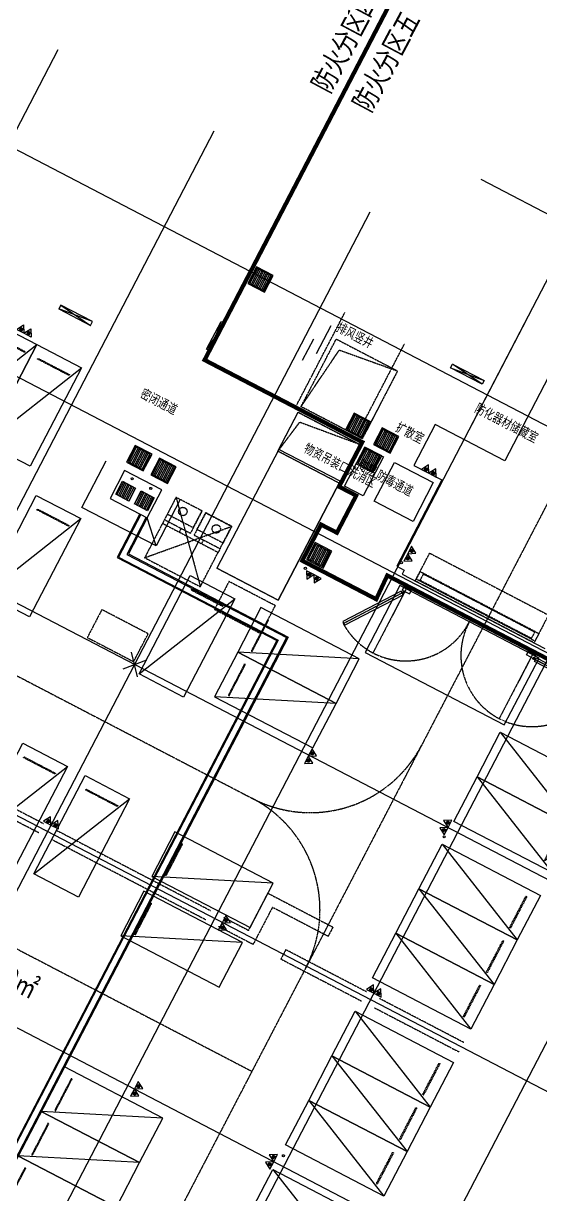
# Model space of a CAD drawing. Extents: x -1466470 to 868515, y -511729 to 1464999.
# Drawn here: x -208660 to -183942, y 190789 to 246741 of the extents above; entities that cross this region are included whole.
import ezdxf
from ezdxf.xclip import XClip

# ---------------------------------------------------------------- set-up
doc = ezdxf.new("R2010")
doc.units = 0
doc.header["$LTSCALE"] = 10
doc.header["$MEASUREMENT"] = 0
doc.header["$XCLIPFRAME"] = 2
for name, pattern in [('X-104 B2平面$0$CENTER', [2, 1.25, -0.25, 0.25, -0.25]), ('X-104 B2平面$0$DOTE', [2.42, 2, -0.2, 0.02, -0.2]), ('X-104 B2平面$1$DASH', [0.35, 0.25, -0.1]), ('梯段6、7$0$DASH', [0.35, 0.25, -0.1])]:
    doc.linetypes.add(name, pattern=pattern)
for name, color, linetype, plot in [('104-6 B2核心筒$0$04-不打印_辅助线', 165, 'Continuous', False), ('X-104 B2平面$0$$0$04-不打印_辅助线', 165, 'Continuous', False), ('X-104 B2平面$0$04-不打印_辅助线', 165, 'Continuous', False)]:
    doc.layers.add(name, color=color, linetype=linetype, plot=plot)
for name, color, linetype in [('EQUIP_消防', 7, 'Continuous'), ('VPIPE-消防', 1, 'Continuous'), ('X-104 B2平面$0$02-TEXT_房间', 7, 'Continuous'), ('X-104 B2平面$0$04-不打印_防火分区', 30, 'Continuous'), ('X-104 B2平面$0$A-I_车位', 185, 'Continuous'), ('X-104 B2平面$0$A-I_车位-流线', 127, 'X-104 B2平面$0$CENTER'), ('X-104 B2平面$0$A-O_防水层', 222, 'Continuous'), ('X-104 B2平面$0$A-SUR_看线', 231, 'Continuous'), ('X-104 B2平面$0$A-TECH_结构', 21, 'Continuous'), ('X-104 B2平面$0$A_AXIS-轴线', 1, 'X-104 B2平面$0$DOTE'), ('X-104 B2平面$0$A_STR-砼墙', 51, 'Continuous'), ('X-104 B2平面$0$DOOR_FIRE', 220, 'Continuous'), ('X-104 B2平面$0$SURFACE', 6, 'Continuous'), ('X-104 B2平面$0$VPIPE-消防', 1, 'Continuous'), ('X-104 B2平面$0$抗爆隔墙', 151, 'Continuous'), ('X-104 B2平面$0$集水坑&', 6, 'Continuous'), ('X-104 B2平面$1$A-C_门', 150, 'Continuous'), ('X-104 B2平面$1$集水坑&', 6, 'Continuous'), ('梯段6、7$0$A-E_楼梯', 171, 'Continuous')]:
    doc.layers.add(name, color=color, linetype=linetype)
doc.layers.get('X-104 B2平面$0$$0$04-不打印_辅助线').off()
doc.styles.add('X-104 B2平面$0$_TCH_SPACE', font='ros.shx', dxfattribs={"width": 0.75, "height": 5, "bigfont": 'jd.shx'})
doc.styles.add('X-104 B2平面$0$Arial', font='arial.ttf', dxfattribs={"width": 0.75, "height": 2.5})
pattern_1 = [(180, (-432649.534, -553252.195), (-7e-15, -79.375), [])]
pattern_2 = [(180, (350, -250), (-7e-15, -79.375), [])]

# ---------------------------------------------------------------- blocks, each defined once
blk = doc.blocks.new('X-104 B2平面$0$A$C51037562')
at = {"layer": 'X-104 B2平面$0$集水坑&'}
h = blk.add_hatch(dxfattribs=at)
h.set_pattern_fill('ANSI31', color=256, scale=50, angle=135)
h.set_pattern_definition(pattern_1)
h.paths.add_polyline_path([(-850, 850), (-50, 850), (-50, 50), (-850, 50)])
for points in [[(-900, 900), (0, 900), (0, 0), (-900, 0)], [(-850, 850), (-50, 850), (-50, 50), (-850, 50)]]:
    blk.add_lwpolyline(points, close=True, dxfattribs=at)
blk = doc.blocks.new('$TWTSYS$00000546')
h = blk.add_hatch()
h.set_pattern_fill('ANSI31', color=256, scale=200, style=0)
h.set_pattern_definition([(45, (-38543.802, -6670.83), (-17.67767, 17.67767), [])])
h.paths.add_polyline_path([(-65, 174), (65, 174), (65, 44), (-65, 44)])
for points in [[(0, 344), (-198, 0), (198, 0)], [(-65, 174), (65, 174), (65, 44), (-65, 44)]]:
    blk.add_lwpolyline(points, close=True)
blk = doc.blocks.new('X-104 B2平面$0$12ddddddj')
at = {"layer": 'X-104 B2平面$0$集水坑&', "linetype": 'Continuous'}
h = blk.add_hatch(dxfattribs=at)
h.set_pattern_fill('ANSI31', color=256, scale=50, angle=135)
h.set_pattern_definition(pattern_2)
h.paths.add_polyline_path([(3014056, 294593), (3014756, 294593), (3014756, 293893), (3014056, 293893)])
h.paths.add_polyline_path([(3014056, 293593), (3014756, 293593), (3014756, 292893), (3014056, 292893)])
for points in [[(3015056, 294743), (3013556, 294743), (3013556, 292743), (3015056, 292743)], [(3014056, 294593), (3014756, 294593), (3014756, 293893), (3014056, 293893)], [(3014056, 293593), (3014756, 293593), (3014756, 292893), (3014056, 292893)]]:
    blk.add_lwpolyline(points, close=True, dxfattribs=at)
for centre in [(3013736, 294243), (3013736, 293243)]:
    blk.add_circle(centre, 50, dxfattribs=at)
blk = doc.blocks.new('104-6 B2核心筒$0$1f结构')
at = {"layer": '104-6 B2核心筒$0$04-不打印_辅助线'}
for p, q in [((-400, -450), (400, 450)), ((-400, 450), (400, -450))]:
    blk.add_line(p, q, dxfattribs=at)
at = {"layer": 'Defpoints'}
for p, q in [((-400, -450), (400, 450)), ((-400, 450), (400, -450))]:
    blk.add_line(p, q, dxfattribs=at)
blk = doc.blocks.new('104-6 B2核心筒')
at = {"xscale": -1}
blk.add_blockref('104-6 B2核心筒$0$1f结构', (109800, 37200), dxfattribs=at)
blk = doc.blocks.new('X-104 B2平面$0$jgfd')
blk.add_lwpolyline([(5300, -1200), (0, -1200), (0, 1200), (5300, 1200), (5300, -1200), (0, 1200)])
at = {"linetype": 'X-104 B2平面$1$DASH', "ltscale": 0.001}
blk.add_lwpolyline([(550, -850), (550, 850), (600, 850), (600, -850)], close=True, dxfattribs=at)
blk = doc.blocks.new('*U2230')
at = {"linetype": 'X-104 B2平面$1$DASH'}
for p, q in [((-200, -500), (-200, -100)), ((0, -100), (-200, -100)), ((0, -500), (-200, -500)), ((6000, -100), (6200, -100)), ((6000, -500), (6200, -500)), ((6200, -500), (6200, -100))]:
    blk.add_line(p, q, dxfattribs=at)
blk.add_lwpolyline([(6200, 0), (-200, 0), (-200, -1500), (6200, -1500)], close=True, dxfattribs=at)
for points in [[(6000, -100), (0, -100)], [(0, -100), (0, -500)], [(6000, -130), (0, -130)], [(6000, -470), (0, -470)], [(6000, -500), (0, -500)], [(6000, -100), (6000, -500)]]:
    blk.add_lwpolyline(points, dxfattribs=at)
blk = doc.blocks.new('梯段6、7')
at = {"color": 8, "linetype": '梯段6、7$0$DASH'}
for centre, radius, start, end in [((49800, 3400), 1350, 0, 180), ((49800, -6700), 1350, 0, 180), ((49800, -9820), 1350, 180, 0), ((49800, -16500), 1350, 0, 180), ((49800, -19820), 1350, 180, 0), ((20965, -27260), 1650, 0, 180), ((49800, -27020), 1350, 0, 180), ((20965, -29600), 1650, 180, 0), ((49800, -29880), 1350, 180, 0), ((49800, -57378), 1350, 0, 180), ((20965, -58198), 1650, 0, 180), ((49800, -59458), 1350, 180, 0), ((20965, -60358), 1650, 180, 0), ((20965, -68018), 1650, 0, 180), ((49800, -67528), 1350, 0, 180), ((20965, -70358), 1650, 180, 0), ((49800, -70128), 1350, 180, 0), ((49800, -79978), 1350, 180, 0)]:
    blk.add_arc(centre, radius, start, end, dxfattribs=at)
at = {"layer": 'Defpoints'}
for points in [[(44800, 6850), (54800, 6850), (54800, -3150), (44800, -3150)], [(51150, 4950), (48450, 4950), (48450, -1150), (51150, -1150)], [(44800, -3150), (54800, -3150), (54800, -13150), (44800, -13150)], [(51150, -5150), (48450, -5150), (48450, -11250), (51150, -11250)], [(44800, -13150), (54800, -13150), (54800, -23150), (44800, -23150)], [(51150, -15150), (48450, -15150), (48450, -21250), (51150, -21250)], [(15665, -23150), (25665, -23150), (25665, -33150), (15665, -33150)], [(44800, -23150), (54800, -23150), (54800, -33150), (44800, -33150)], [(19315, -24850), (22615, -24850), (22615, -31250), (19315, -31250)], [(48450, -25150), (51150, -25150), (51150, -31250), (48450, -31250)], [(15665, -53908), (25665, -53908), (25665, -63908), (15665, -63908)], [(44800, -53908), (54800, -53908), (54800, -63908), (44800, -63908)], [(19315, -55608), (22615, -55608), (22615, -62008), (19315, -62008)], [(51150, -55908), (48450, -55908), (48450, -62008), (51150, -62008)], [(15665, -63908), (25665, -63908), (25665, -73908), (15665, -73908)], [(44800, -63908), (54800, -63908), (54800, -73908), (44800, -73908)], [(19315, -65608), (22615, -65608), (22615, -72008), (19315, -72008)], [(51150, -65908), (48450, -65908), (48450, -72008), (51150, -72008)], [(15665, -73908), (25665, -73908), (25665, -83908), (15665, -83908)], [(44800, -73908), (54800, -73908), (54800, -83908), (44800, -83908)], [(19315, -75608), (22615, -75608), (22615, -82008), (19315, -82008)], [(51150, -75908), (48450, -75908), (48450, -82008), (51150, -82008)]]:
    blk.add_lwpolyline(points, close=True, dxfattribs=at)
for points in [[(47328, -61608), (52128, -61608)], [(47328, -71608), (52128, -71608)], [(47328, -81608), (52128, -81608)]]:
    blk.add_lwpolyline(points, dxfattribs=at)
at = {"layer": '梯段6、7$0$A-E_楼梯'}
for p, q in [((49850, -16500), (49750, -16500)), ((49750, -16700), (49750, -16500)), ((49850, -18517), (49850, -16500)), ((49850, -16500), (51150, -16500)), ((49850, -16760), (51150, -16760)), ((49910, -16700), (49910, -16500)), ((49910, -16500), (51150, -16500)), ((51150, -17893), (51150, -16700)), ((49850, -17020), (51150, -17020)), ((49850, -17280), (51150, -17280)), ((49850, -17540), (51150, -17540)), ((49850, -17800), (51150, -17800)), ((50553, -18179), (51150, -17893)), ((49850, -18060), (50801, -18060)), ((49850, -18517), (50409, -18248)), ((49850, -18320), (50259, -18320)), ((49850, -18627), (50429, -18350)), ((50429, -18350), (50396, -18174)), ((50396, -18174), (50588, -18362)), ((50588, -18362), (50553, -18179)), ((50573, -18281), (51150, -18003)), ((50616, -18260), (51150, -18260)), ((51150, -19820), (51150, -18003)), ((49850, -19820), (49850, -18627)), ((49850, -18780), (51150, -18780)), ((50074, -18520), (51150, -18520)), ((49850, -19040), (51150, -19040)), ((49850, -19300), (51150, -19300)), ((49850, -19560), (51150, -19560)), ((49750, -19820), (49853, -19820)), ((49850, -19820), (51150, -19820)), ((49750, -27020), (49850, -27020)), ((65868, -53275), (106225, -53275)), ((66772, -53643), (68592, -54825)), ((66707, -53743), (68846, -55133)), ((66839, -56653), (68977, -55263)), ((65910, -56514), (63784, -56514)), ((66572, -56634), (63784, -56634)), ((66542, -56514), (65910, -56514)), ((66542, -56677), (68846, -58173)), ((66772, -56683), (68592, -57865)), ((66802, -59525), (64634, -59525)), ((66792, -59525), (106225, -59525)), ((49690, -78442), (49690, -77318)), ((49690, -77318), (49910, -77318)), ((49750, -78418), (49750, -77378)), ((49750, -77378), (49850, -77378)), ((49850, -77378), (49850, -80038)), ((49910, -77318), (49910, -80038)), ((48450, -80108), (48450, -80048)), ((49910, -80038), (49850, -80038))]:
    blk.add_line(p, q, dxfattribs=at)
for points in [[(49690, -19880), (49910, -19880), (49910, -16440), (49690, -16440), (49690, -19880)], [(49690, -29360), (49690, -26960), (49910, -26960), (49910, -29880)], [(51150, -29880), (51150, -29620)], [(66542, -53444), (66542, -53275), (66154, -53275)], [(66542, -53305), (66542, -53705), (66342, -53705), (66342, -53305)], [(68882, -54964), (68882, -54795), (68622, -54795), (68622, -54626), (68362, -54626), (68362, -54457), (68102, -54457), (68102, -54288), (67842, -54288), (67842, -54119), (67582, -54119), (67582, -53950), (67322, -53950), (67322, -53781), (67062, -53781), (67062, -53613), (66802, -53613), (66802, -53444), (66542, -53444)], [(68852, -54964), (68852, -54825), (68592, -54825), (68592, -54656), (68332, -54656), (68332, -54487), (68072, -54487), (68072, -54318), (67812, -54318), (67812, -54149), (67552, -54149), (67552, -53980), (67292, -53980), (67292, -53811), (67032, -53811), (67032, -53643), (66772, -53643), (66772, -53474), (66542, -53474)], [(66802, -56484), (66802, -56315), (67062, -56315), (67062, -56146), (67322, -56146), (67322, -55977), (67582, -55977), (67582, -55808), (67842, -55808), (67842, -55640), (68102, -55640), (68102, -55471), (68362, -55471), (68362, -55302), (68622, -55302), (68622, -55133), (68882, -55133), (68882, -54964), (69142, -54964)], [(66832, -56484), (66832, -56345), (67092, -56345), (67092, -56176), (67352, -56176), (67352, -56007), (67612, -56007), (67612, -55838), (67872, -55838), (67872, -55670), (68132, -55670), (68132, -55501), (68392, -55501), (68392, -55332), (68652, -55332), (68652, -55163), (68912, -55163), (68912, -54994), (69142, -54994)], [(69112, -54994), (69112, -55394), (68912, -55394), (68912, -54994)], [(68882, -58004), (68882, -57835), (68622, -57835), (68622, -57667), (68362, -57667), (68362, -57498), (68102, -57498), (68102, -57329), (67842, -57329), (67842, -57160), (67582, -57160), (67582, -56991), (67322, -56991), (67322, -56822), (67062, -56822), (67062, -56653), (66802, -56653), (66802, -56484), (66542, -56484)], [(68852, -58004), (68852, -57865), (68592, -57865), (68592, -57697), (68332, -57697), (68332, -57528), (68072, -57528), (68072, -57359), (67812, -57359), (67812, -57190), (67552, -57190), (67552, -57021), (67292, -57021), (67292, -56852), (67032, -56852), (67032, -56683), (66772, -56683), (66772, -56514), (66542, -56514)], [(66772, -56514), (66772, -56914), (66572, -56914), (66572, -56514)], [(66802, -59525), (66802, -59356), (67062, -59356), (67062, -59187), (67322, -59187), (67322, -59018), (67582, -59018), (67582, -58849), (67842, -58849), (67842, -58680), (68102, -58680), (68102, -58511), (68362, -58511), (68362, -58342), (68622, -58342), (68622, -58173), (68882, -58173), (68882, -58004), (69142, -58004)]]:
    blk.add_lwpolyline(points, dxfattribs=at)
for p in [(66792, -53444), (66792, -53613), (66792, -53781), (66792, -53950), (66792, -54119), (66792, -54288), (66792, -54457), (66792, -54626), (66792, -54795), (66792, -54964), (66792, -55133), (66792, -55302), (66792, -55471), (66792, -55640), (66792, -55808), (66792, -55977), (66792, -56146), (66792, -56315), (66792, -56484), (66792, -56653), (66792, -56822), (66792, -56991), (66792, -57160), (66792, -57329), (66792, -57498), (66792, -57667), (66792, -57835), (66792, -58004), (66792, -58173), (66792, -58342), (66792, -58511), (66792, -58680), (66792, -58849), (66792, -59018), (66792, -59187), (66792, -59356)]:
    blk.add_point(p, dxfattribs=at)
blk = doc.blocks.new('X-104 B2平面$1$A$C51037562')
at = {"layer": 'X-104 B2平面$1$集水坑&'}
h = blk.add_hatch(dxfattribs=at)
h.set_pattern_fill('ANSI31', color=256, scale=50, angle=135)
h.set_pattern_definition(pattern_1)
h.paths.add_polyline_path([(-850, 850), (-50, 850), (-50, 50), (-850, 50)])
for points in [[(-900, 900), (0, 900), (0, 0), (-900, 0)], [(-850, 850), (-50, 850), (-50, 50), (-850, 50)]]:
    blk.add_lwpolyline(points, close=True, dxfattribs=at)
blk = doc.blocks.new('X-104 B2平面$1$12ddddddj')
at = {"layer": 'X-104 B2平面$1$集水坑&', "linetype": 'Continuous'}
h = blk.add_hatch(dxfattribs=at)
h.set_pattern_fill('ANSI31', color=256, scale=50, angle=135)
h.set_pattern_definition(pattern_2)
h.paths.add_polyline_path([(3014056, 294593), (3014756, 294593), (3014756, 293893), (3014056, 293893)])
h.paths.add_polyline_path([(3014056, 293593), (3014756, 293593), (3014756, 292893), (3014056, 292893)])
for points in [[(3015056, 294743), (3013556, 294743), (3013556, 292743), (3015056, 292743)], [(3014056, 294593), (3014756, 294593), (3014756, 293893), (3014056, 293893)], [(3014056, 293593), (3014756, 293593), (3014756, 292893), (3014056, 292893)]]:
    blk.add_lwpolyline(points, close=True, dxfattribs=at)
for centre in [(3013736, 294243), (3013736, 293243)]:
    blk.add_circle(centre, 50, dxfattribs=at)
blk = doc.blocks.new('X-104 B2平面$0$A$C227C2D31')
at = {"color": 6, "linetype": 'X-104 B2平面$1$DASH'}
for p, q in [((1655, 4431), (3153, 270)), ((3296, 3577), (1911, 916)), ((3473, 3485), (2827, 2243)), ((3473, 3485), (3296, 3577)), ((3473, 3485), (3473, 3485)), ((4538, 2931), (270, 1770)), ((3891, 1689), (2827, 2243)), ((3058, 2687), (2880, 2779)), ((2735, 2066), (2088, 824)), ((2504, 1622), (2326, 1715)), ((3799, 1512), (2735, 2066)), ((2088, 824), (1911, 916))]:
    blk.add_line(p, q, dxfattribs=at)
for points in [[(3296, 3577), (1655, 4431), (270, 1770), (1911, 916)], [(3891, 1689), (4538, 2931), (3473, 3485)], [(2088, 824), (3153, 270), (3799, 1512)]]:
    blk.add_lwpolyline(points, dxfattribs=at)
for points in [[(3739, 3346), (3093, 2105), (3891, 1689), (4538, 2931)], [(2354, 685), (3001, 1927), (3799, 1512), (3153, 270)]]:
    blk.add_lwpolyline(points, close=True, dxfattribs=at)
for centre in [(3862, 2606), (3030, 1010)]:
    blk.add_circle(centre, 200, dxfattribs=at)
blk = doc.blocks.new('X-104 B2平面$0$A$C75E32CB1')
at = {"layer": 'X-104 B2平面$0$A-SUR_看线'}
for p, q in [((98, 0), (98, 1291)), ((68, 159), (68, 9)), ((128, 159), (128, 9))]:
    blk.add_line(p, q, dxfattribs=at)
blk.add_lwpolyline([(196, 159), (196, 3309), (0, 3309), (0, 159)], close=True, dxfattribs=at)
at = {"layer": 'X-104 B2平面$0$A_AXIS-轴线'}
blk.add_line((98, 9), (98, 3309), dxfattribs=at)
blk = doc.blocks.new('X-104 B2平面$0$A$C026855F6')
at = {"layer": 'X-104 B2平面$0$VPIPE-消防', "linetype": 'Continuous'}
for centre in [(-154353, -58104), (-149768, -57833), (-147719, -70931), (-155403, -86165)]:
    blk.add_circle(centre, 50, dxfattribs=at)
blk = doc.blocks.new('X-104 B2平面$0$A$C38076355')
at = {"layer": 'Defpoints'}
for p, q in [((138491, -71335), (197662, 42331)), ((145942, -75214), (205113, 38453)), ((153393, -79092), (212564, 34574)), ((187308, -41229), (51418, 29511)), ((200329, -16216), (117571, 26866)), ((183152, -49212), (47262, 21527)), ((195896, -24731), (113138, 18350)), ((124400, -42529), (153758, 13868)), ((191464, -33246), (108706, 9835)), ((131851, -46407), (161209, 9989)), ((204485, -8233), (173972, 7652)), ((139302, -50286), (168660, 6111))]:
    blk.add_line(p, q, dxfattribs=at)
blk = doc.blocks.new('X-104 B2平面')
at = {"layer": 'X-104 B2平面$0$04-不打印_辅助线'}
for points in [[(13610, 249604), (4375, 231863), (1048, 233595), (32, 231643), (1366, 230949), (-782, 226824), (-431, 226645), (-531, 226449), (6298, 222895)], [(-9, 228959), (-1871, 229929), (-902, 231791), (961, 230822), (-9, 228959)]]:
    blk.add_lwpolyline(points, dxfattribs=at)
for points in [[(-5499, 234185), (-2572, 232661), (-3542, 230798), (-6469, 232322)], [(6013, 222442), (-639, 225905), (-2301, 222712), (4351, 219249)]]:
    blk.add_lwpolyline(points, close=True, dxfattribs=at)
at = {"layer": 'X-104 B2平面$0$04-不打印_防火分区', "linetype": 'X-104 B2平面$1$DASH', "const_width": 200}
blk.add_lwpolyline([(16773, 217010), (-1239, 226386), (-1769, 225253), (-5302, 227092), (-4403, 228818), (-3647, 228429), (-2724, 230203), (-3540, 230628), (-2432, 232757), (-9971, 236682), (-1047, 253825)], dxfattribs=at)
at = {"layer": 'X-104 B2平面$0$A-I_车位-流线', "linetype": 'X-104 B2平面$0$CENTER'}
for p, q in [((15043, 246402), (-12603, 193295)), ((-55074, 227354), (-7708, 202697)), ((-22982, 223697), (-7686, 215734))]:
    blk.add_line(p, q, dxfattribs=at)
for centre, start, end in [((-4915, 221056), 242.5, 332.5), ((-10456, 210412), 332.5, 62.5)]:
    blk.add_arc(centre, 6000, start, end, dxfattribs=at)
at = {"layer": 'X-104 B2平面$0$A-O_防水层'}
blk.add_lwpolyline([(-3276, 230660), (-2306, 232522), (-2306, 232522), (-1419, 232061), (-2389, 230198), (-3276, 230660)], dxfattribs=at)
at = {"layer": 'X-104 B2平面$0$A-SUR_看线'}
for p, q in [((5426, 238648), (2796, 233596)), ((-394, 225626), (-990, 224482)), ((5638, 222487), (5042, 221342))]:
    blk.add_line(p, q, dxfattribs=at)
for points in [[(-16839, 239299), (-16931, 239121), (-15423, 238336), (-15331, 238514), (-16839, 239299), (-15423, 238336), (-15331, 238514), (-16931, 239121)], [(-9696, 237102), (-9874, 237195), (-9181, 238525), (-9004, 238433), (-9696, 237102), (-9181, 238525), (-9004, 238433), (-9874, 237195)], [(1786, 236311), (1878, 236488), (3386, 235703), (3385, 235702), (3295, 235524), (1785, 236310), (3386, 235703), (3295, 235524), (1878, 236488)]]:
    blk.add_lwpolyline(points, dxfattribs=at)
for points in [[(-86, 225677), (-440, 225861), (-531, 225687), (-176, 225503)], [(5503, 222768), (5857, 222583), (5767, 222409), (5412, 222594)]]:
    blk.add_lwpolyline(points, close=True, dxfattribs=at)
at = {"layer": 'X-104 B2平面$0$A-SUR_看线', "linetype": 'X-104 B2平面$1$DASH'}
for centre, radius, start, end in [((-353, 225705), 3400, 208.4473, 334.4366), ((5676, 222564), 3398, 150.5277, 334.188)]:
    blk.add_arc(centre, radius, start, end, dxfattribs=at)
at = {"layer": 'X-104 B2平面$0$A-TECH_结构', "linetype": 'X-104 B2平面$1$DASH'}
for points in [[(-3677, 237682), (-750, 236158), (-2434, 232925), (-5361, 234449)], [(-3530, 237158), (-751, 236158), (-2434, 232927), (-5361, 234451)]]:
    blk.add_lwpolyline(points, close=True, dxfattribs=at)
for points in [[(-5499, 234183), (-2572, 232659), (-3542, 230797), (-6469, 232320), (-5499, 234183)], [(-6469, 232322), (-5420, 233714), (-2572, 232661)]]:
    blk.add_lwpolyline(points, dxfattribs=at)
at = {"layer": 'X-104 B2平面$0$A_AXIS-轴线'}
for p, q in [((-398, 225618), (-1922, 222691)), ((-307, 225792), (-398, 225618)), ((5634, 222478), (4110, 219551)), ((5724, 222652), (5634, 222478))]:
    blk.add_line(p, q, dxfattribs=at)
at = {"layer": 'X-104 B2平面$0$A_STR-砼墙', "linetype": 'X-104 B2平面$1$DASH'}
for p, q in [((-5555, 234552), (-3270, 238943)), ((-2700, 233065), (-414, 237456))]:
    blk.add_line(p, q, dxfattribs=at)
at = {"layer": 'X-104 B2平面$0$抗爆隔墙', "linetype": 'X-104 B2平面$1$DASH'}
for points in [[(-24498, 218094), (-17669, 214537)], [(-17897, 214090), (-24727, 217645)], [(-9914, 209934), (-17276, 213766)], [(-17047, 214214), (-9686, 210380)], [(-9065, 210057), (-7866, 209432), (-6943, 211206), (-3839, 209589), (-4069, 209145), (-6730, 210531), (-7654, 208757), (-9293, 209611)], [(-2237, 206498), (-6093, 208506), (-6324, 208063), (-2464, 206053)], [(2421, 204072), (-1616, 206175)], [(-1843, 205729), (2190, 203628)]]:
    blk.add_lwpolyline(points, dxfattribs=at)
at = {"layer": 'X-104 B2平面$1$A-C_门'}
for p, q in [((-4622, 236995), (-3929, 238326)), ((-4770, 237684), (-5301, 236664)), ((-1533, 234657), (-2224, 233329))]:
    blk.add_line(p, q, dxfattribs=at)
at = {"layer": 'X-104 B2平面$1$集水坑&', "linetype": 'Continuous'}
blk.add_line((-12287, 227795), (-12712, 229143), dxfattribs=at)
for points in [[(-11132, 230012), (-12287, 227795), (-15835, 229642), (-14680, 231859)], [(-12272, 229987), (-12273, 229987)], [(-12296, 229943), (-12296, 229943)], [(-13066, 229329), (-14152, 227244), (-6523, 223273), (-24208, 189302)], [(-13022, 229306), (-14085, 227265), (-6456, 223294), (-24163, 189279)], [(-12756, 229168), (-12756, 229168), (-13680, 227393), (-6051, 223421), (-23897, 189140)], [(-12712, 229145), (-12712, 229145), (-13613, 227414), (-5984, 223443), (-23853, 189117)]]:
    blk.add_lwpolyline(points, dxfattribs=at)
at = {"layer": 'X-104 B2平面$1$集水坑&', "linetype": 'X-104 B2平面$1$DASH'}
for points in [[(-8807, 226098), (-9499, 224768), (-7282, 223613), (-6589, 224944)], [(-14883, 224755), (-15576, 223425), (-13359, 222270), (-12666, 223601)]]:
    blk.add_lwpolyline(points, close=True, dxfattribs=at)
at = {"linetype": 'X-104 B2平面$0$CENTER', "rotation": 332.499102747414}
blk.add_blockref('104-6 B2核心筒', (-127888, 239836), dxfattribs=at)
ref = blk.add_blockref('梯段6、7', (11357, 308393), dxfattribs=dict(rotation=332.499102747414))
XClip(ref).set_block_clipping_path([(19315.4797079867, -82008.1299662269), (22615.4797079966, -75608.1299662269)])
at = {"layer": 'X-104 B2平面$0$$0$04-不打印_辅助线'}
blk.add_blockref('X-104 B2平面$0$A$C38076355', (-170720, 237648), dxfattribs=at)
at = {"layer": 'X-104 B2平面$0$A-I_车位'}
for p, rotation in [((-19052, 237970), 242.5000000001566), ((-16923, 236862), 242.5000000001566), ((-16952, 229661), 242.5000000001566), ((-9589, 225829), 242.5000000001566), ((8310, 215384), 152.5000000001624), ((-17592, 217819), 242.5000000001566), ((-14621, 216273), 242.5000000001566), ((7202, 213255), 152.5000000001624), ((5528, 210040), 152.5000000001624), ((4420, 207911), 152.5000000001624), ((3312, 205782), 152.5000000001624), ((1372, 202057), 152.5000000001624), ((264, 199928), 152.5000000001624), ((-844, 197799), 152.5000000001624), ((-2568, 194497), 152.5000000001624)]:
    blk.add_blockref('X-104 B2平面$0$jgfd', p, dxfattribs=dict(at, rotation=rotation))
at = {"layer": 'X-104 B2平面$0$A-I_车位', "xscale": -1}
for p, rotation in [((-7834, 223788), 152.5000000001634), ((-8942, 221659), 152.5000000001634), ((-11944, 213076), 152.500000000127), ((-13422, 210237), 152.500000000127), ((-17227, 201846), 152.500000000127), ((-18335, 199717), 152.500000000127), ((-19443, 197588), 152.500000000127)]:
    blk.add_blockref('X-104 B2平面$0$jgfd', p, dxfattribs=dict(at, rotation=rotation))
at = {"layer": 'X-104 B2平面$0$A-SUR_看线'}
blk.add_blockref('X-104 B2平面$0$A$C026855F6', (149199, 284830), dxfattribs=at)
at = {"layer": 'X-104 B2平面$0$A-SUR_看线', "rotation": 117.4999999988455}
blk.add_blockref('X-104 B2平面$0$A$C75E32CB1', (-344, 225536), dxfattribs=at)
at = {"layer": 'X-104 B2平面$0$A-SUR_看线', "extrusion": (0, 0, -1), "zscale": -1, "rotation": 117.5000000011544}
blk.add_blockref('X-104 B2平面$0$A$C75E32CB1', (-5661, 222354), dxfattribs=at)
at = {"layer": 'X-104 B2平面$0$DOOR_FIRE', "linetype": 'X-104 B2平面$1$DASH', "xscale": -1, "rotation": 152.499972250749}
blk.add_blockref('*U2230', (272, 226031), dxfattribs=at)
at = {"layer": 'X-104 B2平面$0$SURFACE', "rotation": 90.00000000000476}
blk.add_blockref('X-104 B2平面$0$A$C227C2D31', (-8405, 225581), dxfattribs=at)
at = {"layer": 'X-104 B2平面$1$集水坑&', "xscale": -1, "rotation": 62.5002222897244}
for p in [(-7101, 239922), (-2434, 232927), (-1103, 232234), (-12899, 231383), (-1923, 231308), (-11746, 230783), (-4304, 226742)]:
    blk.add_blockref('X-104 B2平面$1$A$C51037562', p, dxfattribs=at)
at = {"layer": 'X-104 B2平面$1$集水坑&', "linetype": 'Continuous', "rotation": 242.5001302531985}
blk.add_blockref('X-104 B2平面$1$12ddddddj', (1118040, 3039632), dxfattribs=at)
at = {"layer": 'X-104 B2平面$0$02-TEXT_房间', "style": 'X-104 B2平面$0$_TCH_SPACE', "width": 0.75}
for s, p in [('排风竖井', (-3734, 238051)), ('密闭通道', (-13109, 234884, 0)), ('防化器材储藏室', (2882, 234188)), ('扩散室', (-905, 233282, 0)), ('物资吊装口', (-5295, 232279, 0)), ('洗消区', (-3191, 231191, 0)), ('简易', (-2733, 231491, 0)), ('防毒通道', (-1842, 230988, 0))]:
    blk.add_text(s, height=520.9, rotation=332.5, dxfattribs=at).set_placement(p)
at = {"layer": 'X-104 B2平面$0$02-TEXT_房间', "color": 1, "style": 'X-104 B2平面$0$Arial', "width": 0.75}
blk.add_text('防火分区四：2409.99㎡', height=1000, rotation=333.046, dxfattribs=at).set_placement((-28023, 211078))
at = {"layer": 'X-104 B2平面$0$04-不打印_防火分区', "linetype": 'X-104 B2平面$1$DASH', "style": 'X-104 B2平面$0$Arial', "width": 0.75}
for s, p in [('防火分区四', (-4027, 249366)), ('防火分区五', (-2066, 248453))]:
    blk.add_text(s, height=1000, rotation=61.9541, dxfattribs=at).set_placement(p)

msp = doc.modelspace()

# ---------------------------------------------------------------- linework, layer by layer
at = {"layer": 'VPIPE-消防', "linetype": 'Continuous'}
for centre in [(-190599, 220977), (-195184, 220707), (-188550, 207879), (-196234, 192645)]:
    msp.add_circle(centre, 50, dxfattribs=at)

# ---------------------------------------------------------------- block references
msp.add_blockref('X-104 B2平面', (-190030, -6020))
at = {"layer": 'EQUIP_消防', "xscale": -1, "rotation": 332.4998787540964}
for p in [(-208809, 232033), (-208457, 231850)]:
    msp.add_blockref('$TWTSYS$00000546', p, dxfattribs=at)
at = {"layer": 'EQUIP_消防'}
for p, rotation in [((-189463, 225345), 332.5389311849984), ((-189111, 225162), 332.5389311849984), ((-190203, 221584), 242.5000135128928), ((-190386, 221232), 242.5000135128928), ((-194950, 220501), 152.5000138697801), ((-194598, 220318), 152.5000138697801), ((-194957, 211915), 242.5000135128928), ((-195140, 211563), 242.5000135128928), ((-207518, 208532), 332.5389311849984), ((-207166, 208349), 332.5389311849984), ((-188273, 208502), 61.73249904345032), ((-188461, 208153), 61.73249904345032), ((-199256, 203595), 242.5000135128928), ((-199073, 203947), 242.5000135128928), ((-192084, 200497), 332.5389311849984), ((-191732, 200314), 332.5389311849984), ((-203444, 195662), 242.5000135128928), ((-203261, 196014), 242.5000135128928), ((-196787, 192181), 62.51548799759927), ((-196604, 192533), 62.51548799759927)]:
    msp.add_blockref('$TWTSYS$00000546', p, dxfattribs=dict(at, rotation=rotation))
at = {"layer": 'X-104 B2平面$0$集水坑&', "xscale": -1, "rotation": 62.5002222897244}
for p in [(-197131, 233902), (-192464, 226907), (-191133, 226214), (-202929, 225363), (-191953, 225288), (-201776, 224763), (-194334, 220722)]:
    msp.add_blockref('X-104 B2平面$0$A$C51037562', p, dxfattribs=at)
at = {"layer": 'X-104 B2平面$0$集水坑&', "linetype": 'Continuous', "rotation": 242.4998680457377}
msp.add_blockref('X-104 B2平面$0$12ddddddj', (928023, 3033607), dxfattribs=at)

doc.saveas('drawing.dxf')
